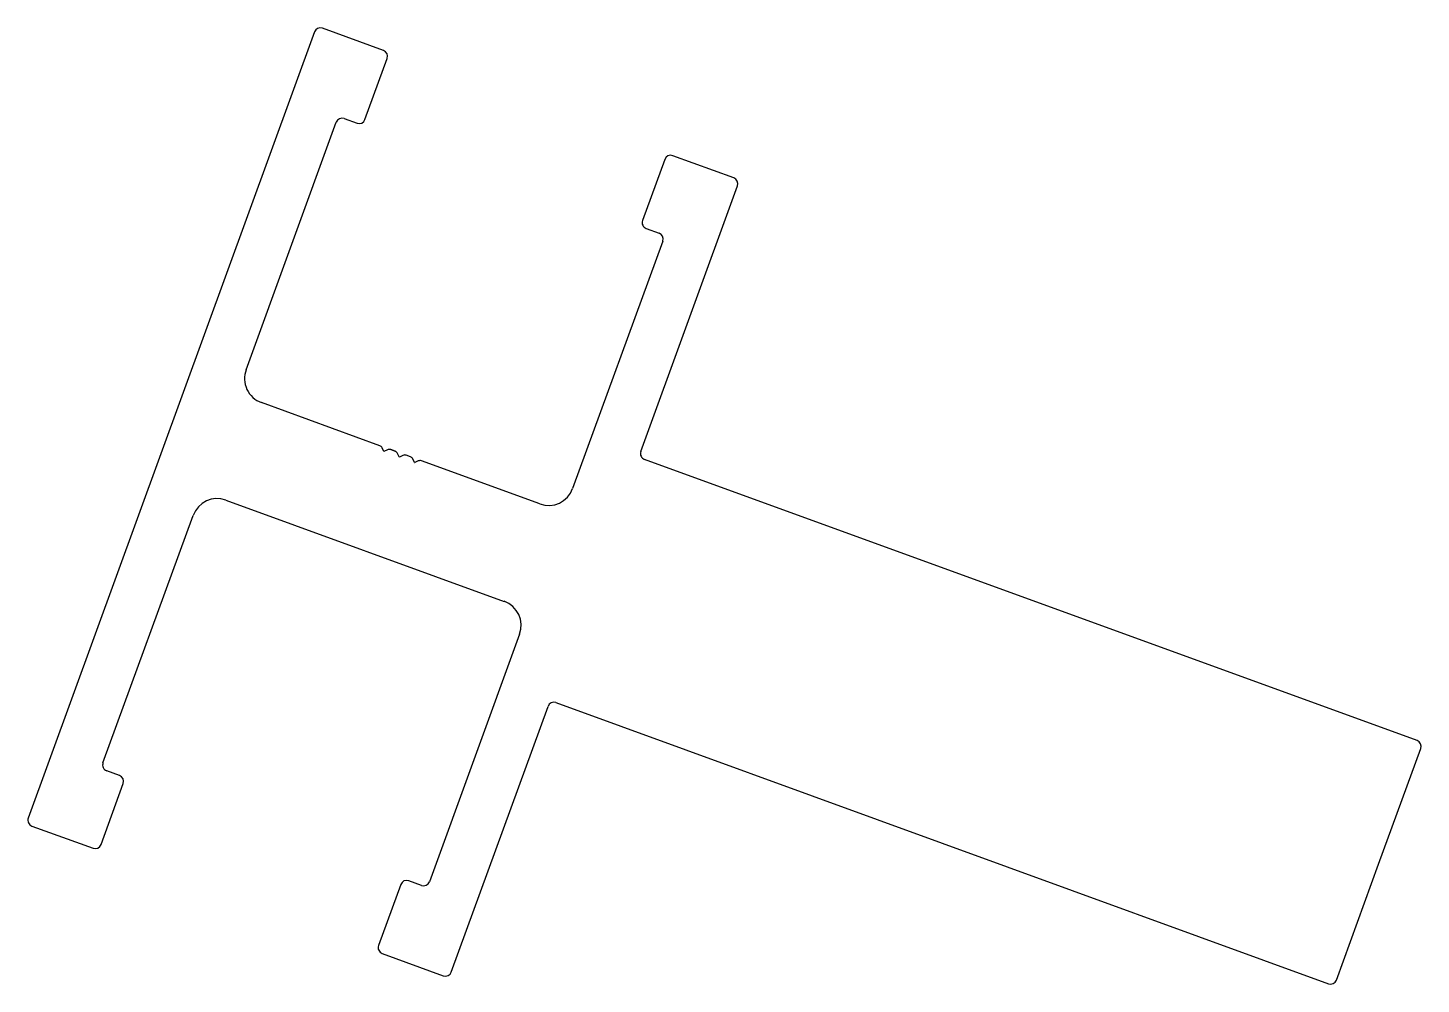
# Model space of a CAD drawing. Header units: inches. Extents: x -34.1 to 51.2, y -0.2 to 58.3.
import ezdxf

# ---------------------------------------------------------------- set-up
doc = ezdxf.new("R2010")
doc.units = ezdxf.units.IN
doc.header["$MEASUREMENT"] = 0

msp = doc.modelspace()

# ---------------------------------------------------------------- linework, layer by layer
at = {"color": 7}
for p, q in [((-16.565, 58.099), (-34.084, 9.966)), ((-12.337, 56.965), (-16.078, 58.326)), ((-13.471, 52.738), (-12.11, 56.478)), ((-20.747, 37.418), (-15.232, 52.569)), ((-14.745, 52.796), (-13.959, 52.51)), ((9.103, 49.162), (5.363, 50.523)), ((4.875, 50.296), (3.514, 46.555)), ((3.41, 32.41), (9.33, 48.674)), ((3.741, 46.068), (4.527, 45.782)), ((4.755, 45.294), (-0.76, 30.143)), ((-12.563, 32.767), (-19.808, 35.403)), ((-12.319, 32.418), (-12.422, 32.637)), ((-12.09, 32.516), (-12.309, 32.414)), ((-11.623, 32.425), (-11.898, 32.525)), ((-11.898, 32.525), (-11.623, 32.425)), ((-11.623, 32.425), (-11.898, 32.525)), ((-11.898, 32.525), (-11.623, 32.425)), ((-11.623, 32.425), (-11.898, 32.525)), ((-11.38, 32.076), (-11.482, 32.295)), ((-11.15, 32.174), (-11.369, 32.072)), ((-10.684, 32.083), (-10.959, 32.183)), ((-10.44, 31.734), (-10.542, 31.953)), ((-10.21, 31.832), (-10.43, 31.73)), ((-10.019, 31.841), (-10.019, 31.841)), ((-10.019, 31.841), (-10.019, 31.841)), ((-2.774, 29.204), (-10.019, 31.841)), ((50.925, 14.711), (3.638, 31.922)), ((-21.979, 29.436), (-4.946, 23.237)), ((-29.508, 13.346), (-23.994, 28.497)), ((-4.007, 21.222), (-9.521, 6.071)), ((-8.189, 0.541), (-2.269, 16.806)), ((-1.782, 17.033), (45.506, -0.178)), ((48.573, 7.136), (51.153, 14.223)), ((-28.495, 12.572), (-29.281, 12.859)), ((-29.629, 8.345), (-28.268, 12.085)), ((-33.857, 9.479), (-30.116, 8.118)), ((45.994, 0.049), (48.573, 7.136)), ((-10.009, 5.844), (-10.795, 6.13)), ((-11.282, 5.903), (-12.644, 2.163)), ((-12.416, 1.675), (-8.676, 0.314))]:
    msp.add_line(p, q, dxfattribs=at)
for centre, radius, start, end in [((-16.208, 57.969), 0.38, 70, 160), ((-12.467, 56.608), 0.38, 340, 70), ((-14.875, 52.439), 0.38, 70, 160), ((-13.829, 52.868), 0.38, 250, 340), ((5.233, 50.166), 0.38, 70, 160), ((8.973, 48.804), 0.38, 340, 70), ((3.871, 46.425), 0.38, 160, 250), ((4.397, 45.425), 0.38, 340, 70), ((-19.27, 36.88), 1.572, 160, 250), ((-12.648, 32.532), 0.25, 25, 70), ((-12.312, 32.421), 0.008, 205, 295), ((-11.984, 32.29), 0.25, 70, 115), ((-11.709, 32.19), 0.25, 25, 70), ((3.768, 32.279), 0.38, 160, 250), ((-11.373, 32.079), 0.008, 205, 295), ((-11.044, 31.948), 0.25, 70, 115), ((-10.769, 31.848), 0.25, 25, 70), ((-10.433, 31.737), 0.008, 205, 295), ((-10.105, 31.606), 0.25, 70, 115), ((-2.237, 30.681), 1.572, 250, 340), ((-22.517, 27.959), 1.572, 70, 160), ((-5.484, 21.76), 1.572, 340, 70), ((-1.912, 16.676), 0.38, 70, 160), ((50.795, 14.353), 0.38, 340, 70), ((-29.151, 13.216), 0.38, 160, 250), ((-28.625, 12.215), 0.38, 340, 70), ((-33.727, 9.836), 0.38, 160, 250), ((-29.986, 8.475), 0.38, 250, 340), ((-10.925, 5.773), 0.38, 70, 160), ((-9.879, 6.201), 0.38, 250, 340), ((-12.286, 2.033), 0.38, 160, 250), ((-8.546, 0.671), 0.38, 250, 340), ((45.636, 0.179), 0.38, 250, 340)]:
    msp.add_arc(centre, radius, start, end, dxfattribs=at)

doc.saveas('drawing.dxf')
